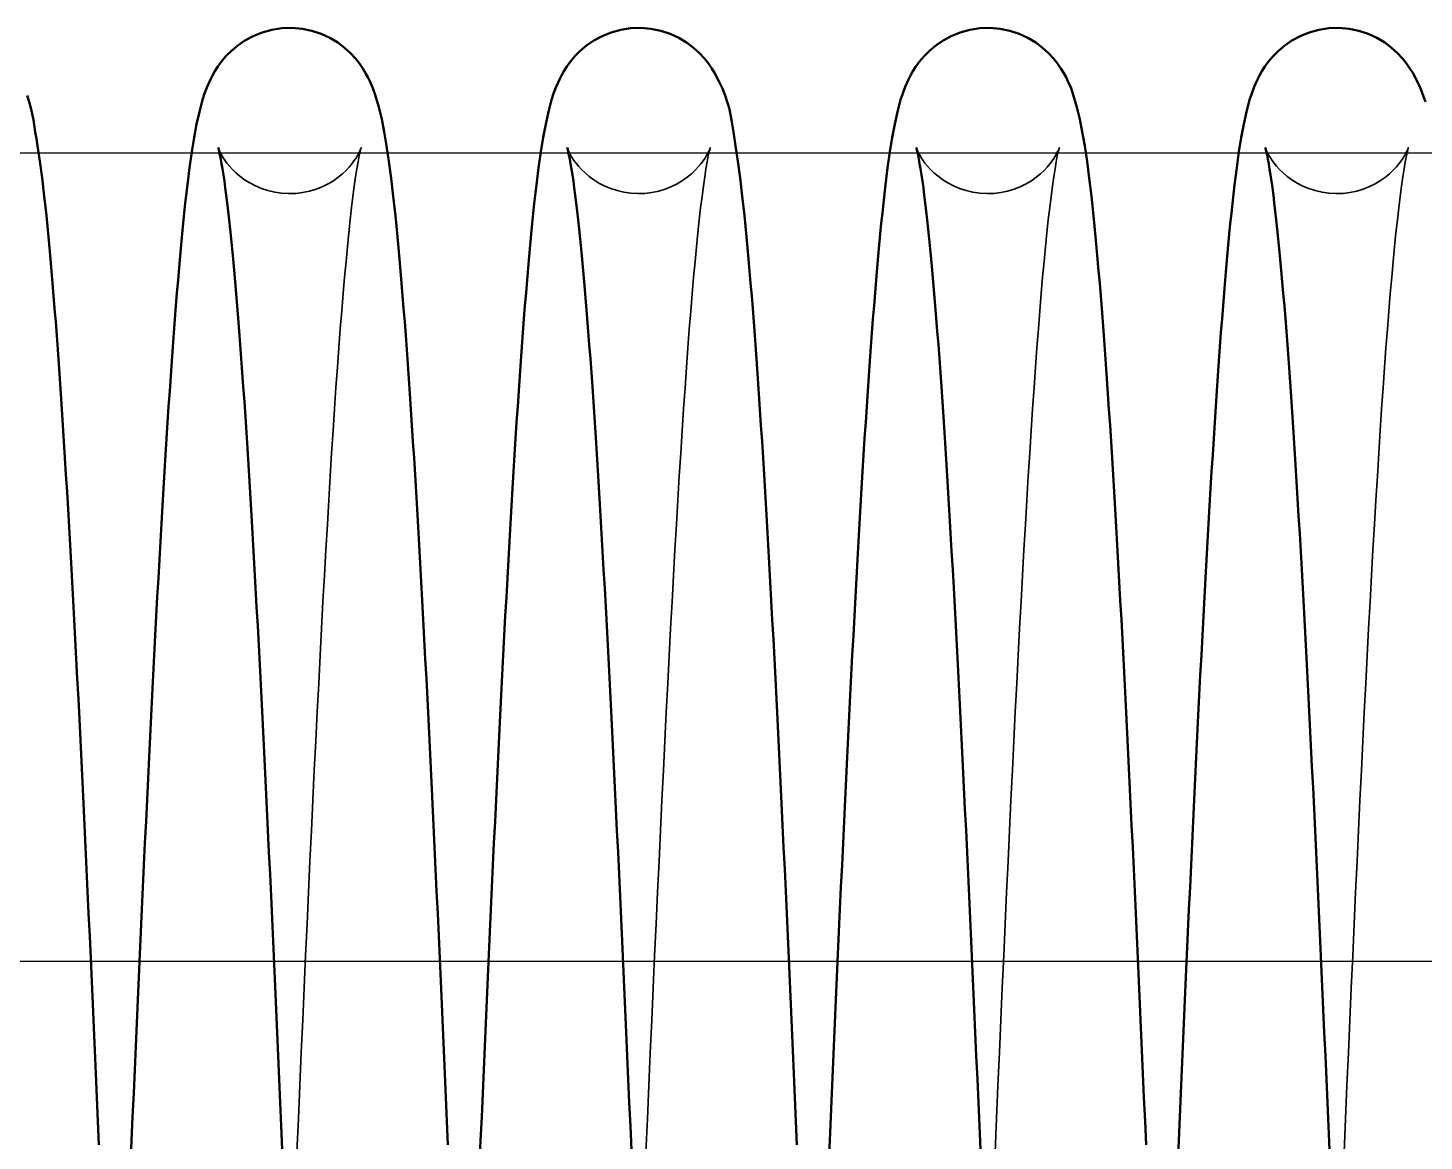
# Model space of a CAD drawing. Header units: millimetres. Extents: x 1448 to 104164, y -19509 to -89.
# Drawn here: x 81338.2 to 81407.3, y -3001.5 to -2946.5 of the extents above; entities that cross this region are included whole.
import ezdxf

# ---------------------------------------------------------------- set-up
doc = ezdxf.new("R2010")
doc.units = ezdxf.units.MM
doc.header["$LTSCALE"] = 60
doc.header["$MEASUREMENT"] = 0
doc.layers.get('0').update_dxf_attribs({"linetype": 'CONTINUOUS'})
doc.layers.add('가려진 것(ISO)', color=7, linetype='CONTINUOUS', lineweight=35)
doc.layers.add('가시적인 것(ISO)', color=7, linetype='CONTINUOUS', lineweight=50)

# ---------------------------------------------------------------- blocks, each defined once
blk = doc.blocks.new('토션스프링1')
at = {"layer": '가려진 것(ISO)', "flags": 128}
for points in [[(21462882.756, -50955408.884), (21462882.762, -50955408.9), (21462882.781, -50955408.952), (21462882.821, -50955409.045), (21462882.892, -50955409.189), (21462882.943, -50955409.282), (21462883.008, -50955409.391), (21462883.089, -50955409.514), (21462883.19, -50955409.652), (21462883.312, -50955409.803), (21462883.46, -50955409.966), (21462883.633, -50955410.136), (21462883.835, -50955410.308), (21462884.065, -50955410.477), (21462884.322, -50955410.638), (21462884.603, -50955410.785), (21462884.903, -50955410.912), (21462885.223, -50955411.016), (21462885.556, -50955411.094), (21462885.899, -50955411.144), (21462886.246, -50955411.164), (21462886.594, -50955411.153), (21462886.939, -50955411.111), (21462887.276, -50955411.041), (21462887.6, -50955410.945), (21462887.906, -50955410.824), (21462888.193, -50955410.682), (21462888.457, -50955410.525), (21462888.695, -50955410.357), (21462888.905, -50955410.186), (21462889.086, -50955410.015), (21462889.241, -50955409.85), (21462889.371, -50955409.693), (21462889.478, -50955409.551), (21462889.564, -50955409.424), (21462889.633, -50955409.312), (21462889.688, -50955409.214), (21462889.764, -50955409.063), (21462889.809, -50955408.962), (21462889.83, -50955408.905), (21462889.837, -50955408.885), (21462889.834, -50955408.895), (21462889.824, -50955408.931), (21462889.808, -50955408.992), (21462889.788, -50955409.075), (21462889.739, -50955409.298), (21462889.685, -50955409.585), (21462889.625, -50955409.934), (21462889.562, -50955410.339), (21462889.496, -50955410.797), (21462889.429, -50955411.304), (21462889.361, -50955411.858), (21462889.293, -50955412.458), (21462889.224, -50955413.103), (21462889.154, -50955413.793), (21462889.084, -50955414.525), (21462889.014, -50955415.3), (21462888.943, -50955416.115), (21462888.872, -50955416.97), (21462888.801, -50955417.864), (21462888.73, -50955418.794), (21462888.659, -50955419.76), (21462888.588, -50955420.765), (21462888.517, -50955421.807), (21462888.446, -50955422.886), (21462888.374, -50955424), (21462888.303, -50955425.148), (21462888.231, -50955426.329), (21462888.16, -50955427.541), (21462888.088, -50955428.783), (21462888.016, -50955430.054), (21462887.945, -50955431.352), (21462887.873, -50955432.676), (21462887.802, -50955434.027), (21462887.731, -50955435.405), (21462887.659, -50955436.812), (21462887.587, -50955438.244), (21462887.516, -50955439.701), (21462887.444, -50955441.181), (21462887.372, -50955442.682), (21462887.3, -50955444.203), (21462887.229, -50955445.743), (21462887.157, -50955447.299), (21462887.085, -50955448.871), (21462887.014, -50955450.456), (21462886.942, -50955452.054), (21462886.871, -50955453.666), (21462886.799, -50955455.294), (21462886.728, -50955456.936), (21462886.656, -50955458.59)], [(21462900.032, -50955408.884), (21462900.037, -50955408.9), (21462900.057, -50955408.952), (21462900.097, -50955409.046), (21462900.167, -50955409.194), (21462900.218, -50955409.288), (21462900.284, -50955409.397), (21462900.367, -50955409.52), (21462900.469, -50955409.657), (21462900.592, -50955409.808), (21462900.74, -50955409.971), (21462900.915, -50955410.141), (21462901.117, -50955410.313), (21462901.348, -50955410.482), (21462901.605, -50955410.642), (21462901.887, -50955410.789), (21462902.188, -50955410.916), (21462902.507, -50955411.019), (21462902.841, -50955411.096), (21462903.184, -50955411.145), (21462903.532, -50955411.164), (21462903.879, -50955411.152), (21462904.224, -50955411.11), (21462904.56, -50955411.039), (21462904.884, -50955410.942), (21462905.19, -50955410.821), (21462905.476, -50955410.678), (21462905.739, -50955410.52), (21462905.976, -50955410.353), (21462906.186, -50955410.181), (21462906.367, -50955410.01), (21462906.521, -50955409.845), (21462906.65, -50955409.69), (21462906.756, -50955409.547), (21462906.842, -50955409.42), (21462906.911, -50955409.309), (21462906.965, -50955409.212), (21462907.04, -50955409.061), (21462907.084, -50955408.961), (21462907.106, -50955408.905), (21462907.113, -50955408.885), (21462907.11, -50955408.895), (21462907.1, -50955408.932), (21462907.084, -50955408.993), (21462907.064, -50955409.076), (21462907.015, -50955409.3), (21462906.96, -50955409.588), (21462906.9, -50955409.936), (21462906.837, -50955410.341), (21462906.772, -50955410.799), (21462906.705, -50955411.307), (21462906.637, -50955411.862), (21462906.568, -50955412.461), (21462906.499, -50955413.106), (21462906.43, -50955413.796), (21462906.36, -50955414.528), (21462906.289, -50955415.303), (21462906.219, -50955416.119), (21462906.148, -50955416.975), (21462906.077, -50955417.869), (21462906.006, -50955418.8), (21462905.935, -50955419.768), (21462905.864, -50955420.771), (21462905.793, -50955421.812), (21462905.721, -50955422.889), (21462905.65, -50955424.003), (21462905.578, -50955425.15), (21462905.507, -50955426.331), (21462905.435, -50955427.544), (21462905.364, -50955428.786), (21462905.292, -50955430.058), (21462905.22, -50955431.358), (21462905.149, -50955432.685), (21462905.077, -50955434.036), (21462905.006, -50955435.413), (21462904.935, -50955436.816), (21462904.863, -50955438.247), (21462904.791, -50955439.702), (21462904.72, -50955441.182), (21462904.648, -50955442.683), (21462904.576, -50955444.204), (21462904.504, -50955445.745), (21462904.432, -50955447.302), (21462904.361, -50955448.876), (21462904.289, -50955450.463), (21462904.218, -50955452.064), (21462904.146, -50955453.675), (21462904.075, -50955455.3), (21462904.003, -50955456.939), (21462903.931, -50955458.591)], [(21462917.308, -50955408.884), (21462917.313, -50955408.9), (21462917.333, -50955408.952), (21462917.373, -50955409.045), (21462917.444, -50955409.189), (21462917.495, -50955409.282), (21462917.56, -50955409.391), (21462917.641, -50955409.514), (21462917.741, -50955409.652), (21462917.864, -50955409.803), (21462918.011, -50955409.966), (21462918.185, -50955410.136), (21462918.386, -50955410.308), (21462918.617, -50955410.477), (21462918.874, -50955410.638), (21462919.154, -50955410.785), (21462919.455, -50955410.912), (21462919.774, -50955411.016), (21462920.108, -50955411.094), (21462920.45, -50955411.144), (21462920.798, -50955411.164), (21462921.145, -50955411.153), (21462921.49, -50955411.111), (21462921.827, -50955411.041), (21462922.151, -50955410.945), (21462922.457, -50955410.824), (21462922.744, -50955410.682), (21462923.008, -50955410.525), (21462923.246, -50955410.357), (21462923.456, -50955410.186), (21462923.638, -50955410.015), (21462923.793, -50955409.85), (21462923.923, -50955409.693), (21462924.029, -50955409.551), (21462924.115, -50955409.424), (21462924.185, -50955409.312), (21462924.24, -50955409.214), (21462924.316, -50955409.063), (21462924.36, -50955408.962), (21462924.382, -50955408.905), (21462924.389, -50955408.885), (21462924.386, -50955408.895), (21462924.376, -50955408.931), (21462924.36, -50955408.992), (21462924.34, -50955409.075), (21462924.291, -50955409.298), (21462924.236, -50955409.585), (21462924.177, -50955409.934), (21462924.114, -50955410.339), (21462924.048, -50955410.797), (21462923.98, -50955411.304), (21462923.913, -50955411.858), (21462923.844, -50955412.458), (21462923.775, -50955413.103), (21462923.706, -50955413.793), (21462923.636, -50955414.525), (21462923.565, -50955415.3), (21462923.495, -50955416.115), (21462923.424, -50955416.97), (21462923.353, -50955417.864), (21462923.282, -50955418.794), (21462923.211, -50955419.76), (21462923.14, -50955420.765), (21462923.069, -50955421.807), (21462922.997, -50955422.886), (21462922.926, -50955424), (21462922.854, -50955425.148), (21462922.783, -50955426.329), (21462922.711, -50955427.541), (21462922.639, -50955428.783), (21462922.568, -50955430.054), (21462922.496, -50955431.352), (21462922.425, -50955432.676), (21462922.354, -50955434.027), (21462922.282, -50955435.405), (21462922.211, -50955436.812), (21462922.139, -50955438.244), (21462922.067, -50955439.701), (21462921.995, -50955441.181), (21462921.924, -50955442.682), (21462921.852, -50955444.203), (21462921.78, -50955445.743), (21462921.708, -50955447.299), (21462921.637, -50955448.871), (21462921.565, -50955450.456), (21462921.494, -50955452.054), (21462921.422, -50955453.666), (21462921.351, -50955455.294), (21462921.279, -50955456.936), (21462921.207, -50955458.59)], [(21462934.584, -50955408.884), (21462934.589, -50955408.9), (21462934.608, -50955408.952), (21462934.648, -50955409.046), (21462934.718, -50955409.194), (21462934.77, -50955409.288), (21462934.836, -50955409.397), (21462934.919, -50955409.52), (21462935.02, -50955409.657), (21462935.143, -50955409.808), (21462935.292, -50955409.971), (21462935.466, -50955410.141), (21462935.668, -50955410.313), (21462935.899, -50955410.482), (21462936.157, -50955410.642), (21462936.438, -50955410.789), (21462936.74, -50955410.916), (21462937.059, -50955411.019), (21462937.393, -50955411.096), (21462937.736, -50955411.145), (21462938.083, -50955411.164), (21462938.431, -50955411.152), (21462938.775, -50955411.11), (21462939.112, -50955411.039), (21462939.436, -50955410.942), (21462939.742, -50955410.821), (21462940.027, -50955410.678), (21462940.29, -50955410.52), (21462940.528, -50955410.353), (21462940.738, -50955410.181), (21462940.918, -50955410.01), (21462941.072, -50955409.845), (21462941.201, -50955409.69), (21462941.308, -50955409.547), (21462941.393, -50955409.42), (21462941.462, -50955409.309), (21462941.517, -50955409.212), (21462941.592, -50955409.061), (21462941.635, -50955408.961), (21462941.657, -50955408.905), (21462941.664, -50955408.885), (21462941.661, -50955408.895), (21462941.652, -50955408.932), (21462941.636, -50955408.993), (21462941.616, -50955409.076), (21462941.566, -50955409.3), (21462941.511, -50955409.588), (21462941.452, -50955409.936), (21462941.389, -50955410.341), (21462941.323, -50955410.799), (21462941.256, -50955411.307), (21462941.188, -50955411.862), (21462941.12, -50955412.461), (21462941.051, -50955413.106), (21462940.981, -50955413.796), (21462940.911, -50955414.528), (21462940.841, -50955415.303), (21462940.77, -50955416.119), (21462940.699, -50955416.975), (21462940.628, -50955417.869), (21462940.557, -50955418.8), (21462940.486, -50955419.768), (21462940.415, -50955420.771), (21462940.344, -50955421.812), (21462940.273, -50955422.889), (21462940.201, -50955424.003), (21462940.13, -50955425.15), (21462940.058, -50955426.331), (21462939.987, -50955427.544), (21462939.915, -50955428.786), (21462939.843, -50955430.058), (21462939.772, -50955431.358), (21462939.7, -50955432.685), (21462939.629, -50955434.036), (21462939.558, -50955435.413), (21462939.486, -50955436.816), (21462939.415, -50955438.247), (21462939.343, -50955439.702), (21462939.271, -50955441.182), (21462939.199, -50955442.683), (21462939.128, -50955444.204), (21462939.056, -50955445.745), (21462938.984, -50955447.302), (21462938.912, -50955448.876), (21462938.841, -50955450.463), (21462938.769, -50955452.064), (21462938.698, -50955453.675), (21462938.626, -50955455.3), (21462938.555, -50955456.939), (21462938.483, -50955458.591)]]:
    blk.add_lwpolyline(points, dxfattribs=at)
at = {"layer": '가시적인 것(ISO)', "flags": 128}
for points in [[(21462873.298, -50955406.308), (21462873.405, -50955406.624), (21462873.489, -50955406.926), (21462873.611, -50955407.512), (21462873.707, -50955408.121), (21462873.759, -50955408.451), (21462873.817, -50955408.803), (21462873.93, -50955409.56), (21462874.039, -50955410.387), (21462874.147, -50955411.286), (21462874.252, -50955412.256), (21462874.304, -50955412.768), (21462874.356, -50955413.298), (21462874.407, -50955413.846), (21462874.459, -50955414.412), (21462874.51, -50955414.996), (21462874.561, -50955415.598), (21462874.612, -50955416.218), (21462874.663, -50955416.856), (21462874.714, -50955417.513), (21462874.765, -50955418.189), (21462874.816, -50955418.883), (21462874.867, -50955419.596), (21462874.918, -50955420.327), (21462874.97, -50955421.075), (21462875.021, -50955421.841), (21462875.072, -50955422.624), (21462875.123, -50955423.424), (21462875.174, -50955424.24), (21462875.225, -50955425.071), (21462875.277, -50955425.918), (21462875.328, -50955426.781), (21462875.379, -50955427.657), (21462875.43, -50955428.548), (21462875.481, -50955429.453), (21462875.531, -50955430.371), (21462875.582, -50955431.303), (21462875.633, -50955432.247), (21462875.684, -50955433.205), (21462875.735, -50955434.178), (21462875.785, -50955435.165), (21462875.836, -50955436.165), (21462875.887, -50955437.178), (21462875.938, -50955438.204), (21462875.989, -50955439.241), (21462876.04, -50955440.289), (21462876.091, -50955441.348), (21462876.142, -50955442.418), (21462876.193, -50955443.497), (21462876.244, -50955444.585), (21462876.295, -50955445.682), (21462876.346, -50955446.787), (21462876.397, -50955447.9), (21462876.448, -50955449.019), (21462876.498, -50955450.145), (21462876.549, -50955451.278), (21462876.6, -50955452.419), (21462876.65, -50955453.568), (21462876.701, -50955454.724), (21462876.752, -50955455.887), (21462876.803, -50955457.057), (21462876.854, -50955458.232)], [(21462878.422, -50955459.204), (21462878.473, -50955458.024), (21462878.524, -50955456.849), (21462878.575, -50955455.679), (21462878.626, -50955454.515), (21462878.676, -50955453.358), (21462878.727, -50955452.207), (21462878.778, -50955451.064), (21462878.829, -50955449.929), (21462878.88, -50955448.803), (21462878.931, -50955447.687), (21462878.981, -50955446.579), (21462879.032, -50955445.478), (21462879.083, -50955444.386), (21462879.134, -50955443.301), (21462879.185, -50955442.225), (21462879.235, -50955441.159), (21462879.286, -50955440.103), (21462879.338, -50955439.056), (21462879.389, -50955438.021), (21462879.44, -50955436.997), (21462879.491, -50955435.985), (21462879.542, -50955434.985), (21462879.593, -50955433.999), (21462879.644, -50955433.025), (21462879.694, -50955432.066), (21462879.745, -50955431.121), (21462879.796, -50955430.191), (21462879.847, -50955429.276), (21462879.898, -50955428.376), (21462879.949, -50955427.49), (21462879.999, -50955426.619), (21462880.05, -50955425.761), (21462880.101, -50955424.919), (21462880.153, -50955424.091), (21462880.204, -50955423.279), (21462880.255, -50955422.482), (21462880.306, -50955421.701), (21462880.358, -50955420.937), (21462880.409, -50955420.189), (21462880.46, -50955419.459), (21462880.512, -50955418.745), (21462880.564, -50955418.049), (21462880.615, -50955417.371), (21462880.667, -50955416.712), (21462880.718, -50955416.071), (21462880.77, -50955415.448), (21462880.822, -50955414.845), (21462880.873, -50955414.262), (21462880.925, -50955413.698), (21462880.977, -50955413.155), (21462881.029, -50955412.632), (21462881.08, -50955412.128), (21462881.131, -50955411.643), (21462881.235, -50955410.729), (21462881.341, -50955409.885), (21462881.451, -50955409.105), (21462881.567, -50955408.387), (21462881.691, -50955407.724), (21462881.825, -50955407.113), (21462881.984, -50955406.518), (21462882.085, -50955406.209), (21462882.209, -50955405.88), (21462882.369, -50955405.518), (21462882.472, -50955405.318), (21462882.595, -50955405.104), (21462882.743, -50955404.872), (21462882.924, -50955404.625), (21462883.144, -50955404.367), (21462883.409, -50955404.101), (21462883.724, -50955403.837), (21462884.084, -50955403.59), (21462884.49, -50955403.371), (21462884.935, -50955403.191), (21462885.41, -50955403.059), (21462885.903, -50955402.983), (21462886.406, -50955402.967), (21462886.908, -50955403.009), (21462887.394, -50955403.11), (21462887.856, -50955403.264), (21462888.286, -50955403.464), (21462888.674, -50955403.696), (21462889.014, -50955403.951), (21462889.306, -50955404.217), (21462889.55, -50955404.48), (21462889.752, -50955404.734), (21462889.918, -50955404.975), (21462890.055, -50955405.199), (21462890.17, -50955405.407), (21462890.267, -50955405.601), (21462890.419, -50955405.955), (21462890.532, -50955406.277), (21462890.71, -50955406.881), (21462890.852, -50955407.482), (21462890.976, -50955408.115), (21462891.094, -50955408.809), (21462891.208, -50955409.57), (21462891.318, -50955410.398), (21462891.425, -50955411.295), (21462891.53, -50955412.262), (21462891.581, -50955412.772), (21462891.632, -50955413.3), (21462891.684, -50955413.846), (21462891.734, -50955414.411), (21462891.785, -50955414.994), (21462891.836, -50955415.595), (21462891.887, -50955416.215), (21462891.938, -50955416.854), (21462891.99, -50955417.512), (21462892.041, -50955418.189), (21462892.092, -50955418.885), (21462892.143, -50955419.599), (21462892.194, -50955420.331), (21462892.246, -50955421.08), (21462892.297, -50955421.846), (21462892.348, -50955422.629), (21462892.399, -50955423.429), (21462892.45, -50955424.244), (21462892.501, -50955425.075), (21462892.553, -50955425.922), (21462892.604, -50955426.783), (21462892.654, -50955427.658), (21462892.705, -50955428.548), (21462892.756, -50955429.452), (21462892.807, -50955430.369), (21462892.858, -50955431.3), (21462892.909, -50955432.245), (21462892.959, -50955433.206), (21462893.01, -50955434.18), (21462893.061, -50955435.168), (21462893.112, -50955436.169), (21462893.163, -50955437.183), (21462893.214, -50955438.209), (21462893.265, -50955439.246), (21462893.316, -50955440.295), (21462893.367, -50955441.354), (21462893.418, -50955442.423), (21462893.469, -50955443.501), (21462893.52, -50955444.588), (21462893.571, -50955445.684), (21462893.622, -50955446.787), (21462893.672, -50955447.898), (21462893.723, -50955449.016), (21462893.774, -50955450.141), (21462893.825, -50955451.276), (21462893.875, -50955452.419), (21462893.926, -50955453.569), (21462893.977, -50955454.727), (21462894.028, -50955455.892), (21462894.079, -50955457.062), (21462894.13, -50955458.238)], [(21462895.697, -50955459.203), (21462895.748, -50955458.023), (21462895.799, -50955456.848), (21462895.85, -50955455.679), (21462895.901, -50955454.516), (21462895.952, -50955453.36), (21462896.003, -50955452.211), (21462896.054, -50955451.07), (21462896.104, -50955449.938), (21462896.155, -50955448.814), (21462896.206, -50955447.697), (21462896.257, -50955446.586), (21462896.307, -50955445.484), (21462896.358, -50955444.389), (21462896.409, -50955443.303), (21462896.46, -50955442.226), (21462896.511, -50955441.159), (21462896.562, -50955440.101), (21462896.613, -50955439.055), (21462896.664, -50955438.019), (21462896.715, -50955436.995), (21462896.766, -50955435.984), (21462896.817, -50955434.985), (21462896.868, -50955433.999), (21462896.919, -50955433.028), (21462896.97, -50955432.07), (21462897.021, -50955431.127), (21462897.071, -50955430.199), (21462897.122, -50955429.285), (21462897.173, -50955428.383), (21462897.224, -50955427.496), (21462897.275, -50955426.622), (21462897.326, -50955425.763), (21462897.377, -50955424.919), (21462897.429, -50955424.09), (21462897.48, -50955423.276), (21462897.531, -50955422.478), (21462897.582, -50955421.697), (21462897.634, -50955420.932), (21462897.685, -50955420.184), (21462897.737, -50955419.453), (21462897.788, -50955418.74), (21462897.84, -50955418.045), (21462897.891, -50955417.368), (21462897.942, -50955416.71), (21462897.994, -50955416.07), (21462898.045, -50955415.451), (21462898.097, -50955414.851), (21462898.148, -50955414.27), (21462898.2, -50955413.71), (21462898.251, -50955413.169), (21462898.302, -50955412.646), (21462898.353, -50955412.143), (21462898.404, -50955411.657), (21462898.509, -50955410.739), (21462898.616, -50955409.889), (21462898.728, -50955409.105), (21462898.844, -50955408.385), (21462898.967, -50955407.725), (21462899.099, -50955407.116), (21462899.259, -50955406.52), (21462899.361, -50955406.21), (21462899.483, -50955405.882), (21462899.644, -50955405.52), (21462899.746, -50955405.321), (21462899.869, -50955405.107), (21462900.017, -50955404.875), (21462900.198, -50955404.629), (21462900.417, -50955404.37), (21462900.682, -50955404.104), (21462900.995, -50955403.84), (21462901.355, -50955403.593), (21462901.76, -50955403.374), (21462902.206, -50955403.193), (21462902.68, -50955403.06), (21462903.173, -50955402.984), (21462903.676, -50955402.967), (21462904.177, -50955403.008), (21462904.663, -50955403.108), (21462905.126, -50955403.262), (21462905.557, -50955403.461), (21462905.945, -50955403.693), (21462906.285, -50955403.948), (21462906.578, -50955404.213), (21462906.823, -50955404.476), (21462907.026, -50955404.73), (21462907.193, -50955404.971), (21462907.33, -50955405.197), (21462907.543, -50955405.602), (21462907.713, -50955405.97), (21462907.849, -50955406.308), (21462907.956, -50955406.624), (21462908.041, -50955406.926), (21462908.162, -50955407.512), (21462908.258, -50955408.121), (21462908.311, -50955408.451), (21462908.368, -50955408.803), (21462908.481, -50955409.56), (21462908.591, -50955410.387), (21462908.698, -50955411.286), (21462908.804, -50955412.256), (21462908.856, -50955412.768), (21462908.907, -50955413.298), (21462908.959, -50955413.846), (21462909.01, -50955414.412), (21462909.061, -50955414.996), (21462909.112, -50955415.598), (21462909.163, -50955416.218), (21462909.214, -50955416.856), (21462909.265, -50955417.513), (21462909.316, -50955418.189), (21462909.368, -50955418.883), (21462909.419, -50955419.596), (21462909.47, -50955420.327), (21462909.521, -50955421.075), (21462909.572, -50955421.841), (21462909.623, -50955422.624), (21462909.675, -50955423.424), (21462909.726, -50955424.24), (21462909.777, -50955425.071), (21462909.828, -50955425.918), (21462909.879, -50955426.781), (21462909.93, -50955427.657), (21462909.981, -50955428.548), (21462910.032, -50955429.453), (21462910.083, -50955430.371), (21462910.134, -50955431.303), (21462910.184, -50955432.247), (21462910.235, -50955433.205), (21462910.286, -50955434.178), (21462910.337, -50955435.165), (21462910.388, -50955436.165), (21462910.439, -50955437.178), (21462910.49, -50955438.204), (21462910.541, -50955439.241), (21462910.592, -50955440.289), (21462910.643, -50955441.348), (21462910.694, -50955442.418), (21462910.745, -50955443.497), (21462910.796, -50955444.585), (21462910.847, -50955445.682), (21462910.897, -50955446.787), (21462910.948, -50955447.9), (21462910.999, -50955449.019), (21462911.05, -50955450.145), (21462911.1, -50955451.278), (21462911.151, -50955452.419), (21462911.202, -50955453.568), (21462911.253, -50955454.724), (21462911.304, -50955455.887), (21462911.355, -50955457.057), (21462911.406, -50955458.232)], [(21462912.973, -50955459.204), (21462913.024, -50955458.024), (21462913.075, -50955456.849), (21462913.126, -50955455.679), (21462913.177, -50955454.515), (21462913.228, -50955453.358), (21462913.279, -50955452.207), (21462913.33, -50955451.064), (21462913.381, -50955449.929), (21462913.431, -50955448.803), (21462913.482, -50955447.687), (21462913.533, -50955446.579), (21462913.583, -50955445.478), (21462913.634, -50955444.386), (21462913.685, -50955443.301), (21462913.736, -50955442.225), (21462913.787, -50955441.159), (21462913.838, -50955440.103), (21462913.889, -50955439.056), (21462913.94, -50955438.021), (21462913.991, -50955436.997), (21462914.042, -50955435.985), (21462914.093, -50955434.985), (21462914.144, -50955433.999), (21462914.195, -50955433.025), (21462914.246, -50955432.066), (21462914.297, -50955431.121), (21462914.348, -50955430.191), (21462914.398, -50955429.276), (21462914.449, -50955428.376), (21462914.5, -50955427.49), (21462914.551, -50955426.619), (21462914.602, -50955425.761), (21462914.653, -50955424.919), (21462914.704, -50955424.091), (21462914.755, -50955423.279), (21462914.807, -50955422.482), (21462914.858, -50955421.701), (21462914.909, -50955420.937), (21462914.961, -50955420.189), (21462915.012, -50955419.459), (21462915.063, -50955418.745), (21462915.115, -50955418.049), (21462915.167, -50955417.371), (21462915.218, -50955416.712), (21462915.27, -50955416.071), (21462915.322, -50955415.448), (21462915.373, -50955414.845), (21462915.425, -50955414.262), (21462915.477, -50955413.698), (21462915.529, -50955413.155), (21462915.58, -50955412.632), (21462915.631, -50955412.128), (21462915.683, -50955411.643), (21462915.786, -50955410.729), (21462915.892, -50955409.885), (21462916.002, -50955409.105), (21462916.119, -50955408.387), (21462916.243, -50955407.724), (21462916.376, -50955407.113), (21462916.535, -50955406.518), (21462916.637, -50955406.209), (21462916.76, -50955405.88), (21462916.921, -50955405.518), (21462917.023, -50955405.318), (21462917.146, -50955405.104), (21462917.295, -50955404.872), (21462917.476, -50955404.625), (21462917.696, -50955404.367), (21462917.961, -50955404.101), (21462918.275, -50955403.837), (21462918.636, -50955403.59), (21462919.041, -50955403.371), (21462919.487, -50955403.191), (21462919.962, -50955403.059), (21462920.455, -50955402.983), (21462920.958, -50955402.967), (21462921.459, -50955403.009), (21462921.945, -50955403.11), (21462922.407, -50955403.264), (21462922.838, -50955403.464), (21462923.226, -50955403.696), (21462923.565, -50955403.951), (21462923.857, -50955404.217), (21462924.101, -50955404.48), (21462924.304, -50955404.734), (21462924.47, -50955404.975), (21462924.606, -50955405.199), (21462924.721, -50955405.407), (21462924.819, -50955405.601), (21462924.97, -50955405.955), (21462925.083, -50955406.277), (21462925.262, -50955406.881), (21462925.404, -50955407.482), (21462925.528, -50955408.115), (21462925.646, -50955408.809), (21462925.76, -50955409.57), (21462925.87, -50955410.398), (21462925.976, -50955411.295), (21462926.081, -50955412.262), (21462926.133, -50955412.772), (21462926.184, -50955413.3), (21462926.235, -50955413.846), (21462926.286, -50955414.411), (21462926.337, -50955414.994), (21462926.388, -50955415.595), (21462926.439, -50955416.215), (21462926.49, -50955416.854), (21462926.541, -50955417.512), (21462926.592, -50955418.189), (21462926.643, -50955418.885), (21462926.695, -50955419.599), (21462926.746, -50955420.331), (21462926.797, -50955421.08), (21462926.848, -50955421.846), (21462926.9, -50955422.629), (21462926.951, -50955423.429), (21462927.002, -50955424.244), (21462927.053, -50955425.075), (21462927.104, -50955425.922), (21462927.155, -50955426.783), (21462927.206, -50955427.658), (21462927.257, -50955428.548), (21462927.308, -50955429.452), (21462927.359, -50955430.369), (21462927.409, -50955431.3), (21462927.46, -50955432.245), (21462927.511, -50955433.206), (21462927.562, -50955434.18), (21462927.613, -50955435.168), (21462927.664, -50955436.169), (21462927.715, -50955437.183), (21462927.766, -50955438.209), (21462927.817, -50955439.246), (21462927.868, -50955440.295), (21462927.919, -50955441.354), (21462927.97, -50955442.423), (21462928.021, -50955443.501), (21462928.072, -50955444.588), (21462928.122, -50955445.684), (21462928.173, -50955446.787), (21462928.224, -50955447.898), (21462928.275, -50955449.016), (21462928.325, -50955450.141), (21462928.376, -50955451.276), (21462928.427, -50955452.419), (21462928.478, -50955453.569), (21462928.529, -50955454.727), (21462928.58, -50955455.892), (21462928.631, -50955457.062), (21462928.682, -50955458.238)], [(21462930.249, -50955459.203), (21462930.3, -50955458.023), (21462930.351, -50955456.848), (21462930.402, -50955455.679), (21462930.453, -50955454.516), (21462930.504, -50955453.36), (21462930.554, -50955452.211), (21462930.605, -50955451.07), (21462930.656, -50955449.938), (21462930.707, -50955448.814), (21462930.757, -50955447.697), (21462930.808, -50955446.586), (21462930.859, -50955445.484), (21462930.91, -50955444.389), (21462930.961, -50955443.303), (21462931.012, -50955442.226), (21462931.063, -50955441.159), (21462931.114, -50955440.101), (21462931.165, -50955439.055), (21462931.216, -50955438.019), (21462931.267, -50955436.995), (21462931.318, -50955435.984), (21462931.369, -50955434.985), (21462931.42, -50955433.999), (21462931.471, -50955433.028), (21462931.521, -50955432.07), (21462931.572, -50955431.127), (21462931.623, -50955430.199), (21462931.674, -50955429.285), (21462931.725, -50955428.383), (21462931.776, -50955427.496), (21462931.827, -50955426.622), (21462931.878, -50955425.763), (21462931.929, -50955424.919), (21462931.98, -50955424.09), (21462932.031, -50955423.276), (21462932.083, -50955422.478), (21462932.134, -50955421.697), (21462932.185, -50955420.932), (21462932.237, -50955420.184), (21462932.288, -50955419.453), (21462932.34, -50955418.74), (21462932.391, -50955418.045), (21462932.442, -50955417.368), (21462932.494, -50955416.71), (21462932.545, -50955416.07), (21462932.597, -50955415.451), (21462932.648, -50955414.851), (21462932.7, -50955414.27), (21462932.751, -50955413.71), (21462932.802, -50955413.169), (21462932.853, -50955412.646), (21462932.904, -50955412.143), (21462932.956, -50955411.657), (21462933.06, -50955410.739), (21462933.168, -50955409.889), (21462933.279, -50955409.105), (21462933.396, -50955408.385), (21462933.519, -50955407.725), (21462933.65, -50955407.116), (21462933.811, -50955406.52), (21462933.912, -50955406.21), (21462934.035, -50955405.882), (21462934.195, -50955405.52), (21462934.298, -50955405.321), (21462934.42, -50955405.107), (21462934.568, -50955404.875), (21462934.749, -50955404.629), (21462934.968, -50955404.37), (21462935.233, -50955404.104), (21462935.547, -50955403.84), (21462935.906, -50955403.593), (21462936.312, -50955403.374), (21462936.757, -50955403.193), (21462937.231, -50955403.06), (21462937.724, -50955402.984), (21462938.228, -50955402.967), (21462938.729, -50955403.008), (21462939.215, -50955403.108), (21462939.678, -50955403.262), (21462940.109, -50955403.461), (21462940.497, -50955403.693), (21462940.837, -50955403.948), (21462941.129, -50955404.213), (21462941.374, -50955404.476), (21462941.577, -50955404.73), (21462941.744, -50955404.971), (21462941.881, -50955405.197), (21462942.094, -50955405.602), (21462942.265, -50955405.97), (21462942.401, -50955406.308), (21462942.508, -50955406.624)], [(21462885.932, -50955458.47), (21462885.882, -50955457.299), (21462885.831, -50955456.133), (21462885.78, -50955454.975), (21462885.73, -50955453.824), (21462885.679, -50955452.677), (21462885.628, -50955451.536), (21462885.577, -50955450.401), (21462885.526, -50955449.272), (21462885.475, -50955448.151), (21462885.424, -50955447.037), (21462885.374, -50955445.931), (21462885.323, -50955444.834), (21462885.272, -50955443.747), (21462885.221, -50955442.669), (21462885.17, -50955441.602), (21462885.119, -50955440.546), (21462885.068, -50955439.502), (21462885.017, -50955438.469), (21462884.966, -50955437.45), (21462884.916, -50955436.444), (21462884.865, -50955435.451), (21462884.814, -50955434.471), (21462884.764, -50955433.503), (21462884.713, -50955432.547), (21462884.662, -50955431.605), (21462884.611, -50955430.675), (21462884.56, -50955429.759), (21462884.51, -50955428.858), (21462884.459, -50955427.971), (21462884.408, -50955427.099), (21462884.357, -50955426.243), (21462884.306, -50955425.403), (21462884.255, -50955424.58), (21462884.205, -50955423.774), (21462884.154, -50955422.985), (21462884.103, -50955422.214), (21462884.053, -50955421.462), (21462884.002, -50955420.729), (21462883.952, -50955420.014), (21462883.902, -50955419.317), (21462883.851, -50955418.638), (21462883.801, -50955417.977), (21462883.75, -50955417.335), (21462883.699, -50955416.711), (21462883.649, -50955416.107), (21462883.599, -50955415.523), (21462883.548, -50955414.96), (21462883.498, -50955414.417), (21462883.448, -50955413.895), (21462883.399, -50955413.396), (21462883.35, -50955412.918), (21462883.301, -50955412.463), (21462883.252, -50955412.032), (21462883.204, -50955411.624), (21462883.156, -50955411.24), (21462883.109, -50955410.88), (21462883.062, -50955410.544), (21462883.015, -50955410.232), (21462882.969, -50955409.947), (21462882.926, -50955409.69), (21462882.885, -50955409.464), (21462882.847, -50955409.271), (21462882.814, -50955409.113), (21462882.786, -50955408.992), (21462882.765, -50955408.913), (21462882.756, -50955408.884)], [(21462903.209, -50955458.479), (21462903.158, -50955457.305), (21462903.107, -50955456.138), (21462903.056, -50955454.977), (21462903.005, -50955453.824), (21462902.955, -50955452.678), (21462902.904, -50955451.539), (21462902.853, -50955450.406), (21462902.802, -50955449.279), (21462902.752, -50955448.159), (21462902.701, -50955447.047), (21462902.65, -50955445.942), (21462902.599, -50955444.846), (21462902.548, -50955443.758), (21462902.497, -50955442.681), (21462902.446, -50955441.613), (21462902.395, -50955440.556), (21462902.344, -50955439.511), (21462902.293, -50955438.477), (21462902.242, -50955437.455), (21462902.192, -50955436.447), (21462902.141, -50955435.452), (21462902.09, -50955434.471), (21462902.04, -50955433.504), (21462901.989, -50955432.55), (21462901.938, -50955431.609), (21462901.887, -50955430.681), (21462901.837, -50955429.766), (21462901.786, -50955428.866), (21462901.735, -50955427.98), (21462901.684, -50955427.108), (21462901.633, -50955426.253), (21462901.582, -50955425.413), (21462901.532, -50955424.589), (21462901.481, -50955423.782), (21462901.43, -50955422.992), (21462901.379, -50955422.22), (21462901.329, -50955421.466), (21462901.278, -50955420.731), (21462901.228, -50955420.015), (21462901.178, -50955419.318), (21462901.127, -50955418.64), (21462901.077, -50955417.98), (21462901.026, -50955417.339), (21462900.976, -50955416.716), (21462900.925, -50955416.112), (21462900.875, -50955415.528), (21462900.824, -50955414.964), (21462900.774, -50955414.421), (21462900.724, -50955413.899), (21462900.674, -50955413.399), (21462900.625, -50955412.92), (21462900.576, -50955412.465), (21462900.527, -50955412.033), (21462900.479, -50955411.624), (21462900.431, -50955411.239), (21462900.384, -50955410.879), (21462900.338, -50955410.544), (21462900.292, -50955410.235), (21462900.247, -50955409.95), (21462900.202, -50955409.692), (21462900.16, -50955409.464), (21462900.121, -50955409.269), (21462900.088, -50955409.11), (21462900.06, -50955408.991), (21462900.04, -50955408.913), (21462900.032, -50955408.884)], [(21462920.484, -50955458.47), (21462920.433, -50955457.299), (21462920.382, -50955456.133), (21462920.332, -50955454.975), (21462920.281, -50955453.824), (21462920.23, -50955452.677), (21462920.18, -50955451.536), (21462920.129, -50955450.401), (21462920.078, -50955449.272), (21462920.027, -50955448.151), (21462919.976, -50955447.037), (21462919.925, -50955445.931), (21462919.874, -50955444.834), (21462919.823, -50955443.747), (21462919.772, -50955442.669), (21462919.721, -50955441.602), (21462919.67, -50955440.546), (21462919.619, -50955439.502), (21462919.569, -50955438.469), (21462919.518, -50955437.45), (21462919.467, -50955436.444), (21462919.417, -50955435.451), (21462919.366, -50955434.471), (21462919.315, -50955433.503), (21462919.264, -50955432.547), (21462919.214, -50955431.605), (21462919.163, -50955430.675), (21462919.112, -50955429.759), (21462919.061, -50955428.858), (21462919.01, -50955427.971), (21462918.959, -50955427.099), (21462918.909, -50955426.243), (21462918.858, -50955425.403), (21462918.807, -50955424.58), (21462918.756, -50955423.774), (21462918.706, -50955422.985), (21462918.655, -50955422.214), (21462918.604, -50955421.462), (21462918.554, -50955420.729), (21462918.504, -50955420.014), (21462918.453, -50955419.317), (21462918.403, -50955418.638), (21462918.352, -50955417.977), (21462918.301, -50955417.335), (21462918.251, -50955416.711), (21462918.2, -50955416.107), (21462918.15, -50955415.523), (21462918.1, -50955414.96), (21462918.05, -50955414.417), (21462918, -50955413.895), (21462917.95, -50955413.396), (21462917.901, -50955412.918), (21462917.852, -50955412.463), (21462917.804, -50955412.032), (21462917.755, -50955411.624), (21462917.708, -50955411.24), (21462917.66, -50955410.88), (21462917.613, -50955410.544), (21462917.567, -50955410.232), (21462917.521, -50955409.947), (21462917.477, -50955409.69), (21462917.436, -50955409.464), (21462917.399, -50955409.271), (21462917.365, -50955409.113), (21462917.337, -50955408.992), (21462917.316, -50955408.913), (21462917.308, -50955408.884)], [(21462937.76, -50955458.479), (21462937.709, -50955457.305), (21462937.658, -50955456.138), (21462937.608, -50955454.977), (21462937.557, -50955453.824), (21462937.506, -50955452.678), (21462937.455, -50955451.539), (21462937.405, -50955450.406), (21462937.354, -50955449.279), (21462937.303, -50955448.159), (21462937.252, -50955447.047), (21462937.201, -50955445.942), (21462937.15, -50955444.846), (21462937.099, -50955443.758), (21462937.048, -50955442.681), (21462936.997, -50955441.613), (21462936.947, -50955440.556), (21462936.896, -50955439.511), (21462936.845, -50955438.477), (21462936.794, -50955437.455), (21462936.743, -50955436.447), (21462936.692, -50955435.452), (21462936.642, -50955434.471), (21462936.591, -50955433.504), (21462936.54, -50955432.55), (21462936.49, -50955431.609), (21462936.439, -50955430.681), (21462936.388, -50955429.766), (21462936.337, -50955428.866), (21462936.286, -50955427.98), (21462936.236, -50955427.108), (21462936.185, -50955426.253), (21462936.134, -50955425.413), (21462936.083, -50955424.589), (21462936.032, -50955423.782), (21462935.982, -50955422.992), (21462935.931, -50955422.22), (21462935.88, -50955421.466), (21462935.83, -50955420.731), (21462935.779, -50955420.015), (21462935.729, -50955419.318), (21462935.679, -50955418.64), (21462935.628, -50955417.98), (21462935.578, -50955417.339), (21462935.527, -50955416.716), (21462935.477, -50955416.112), (21462935.426, -50955415.528), (21462935.376, -50955414.964), (21462935.325, -50955414.421), (21462935.275, -50955413.899), (21462935.226, -50955413.399), (21462935.176, -50955412.92), (21462935.127, -50955412.465), (21462935.079, -50955412.033), (21462935.03, -50955411.624), (21462934.983, -50955411.239), (21462934.936, -50955410.879), (21462934.89, -50955410.544), (21462934.844, -50955410.235), (21462934.798, -50955409.95), (21462934.754, -50955409.692), (21462934.711, -50955409.464), (21462934.673, -50955409.269), (21462934.639, -50955409.11), (21462934.612, -50955408.991), (21462934.592, -50955408.913), (21462934.584, -50955408.884)]]:
    blk.add_lwpolyline(points, dxfattribs=at)
blk = doc.blocks.new('토션스프링12345')
blk.add_blockref('토션스프링1', (1400.606, -3974.283))

msp = doc.modelspace()

# ---------------------------------------------------------------- linework, layer by layer
at = {"color": 3}
for p, q in [((79782.442, -2952.641), (85582.442, -2952.641)), ((80987.372, -2952.641), (82025.398, -2952.641)), ((79607.442, -2992.641), (85865.368, -2992.641))]:
    msp.add_line(p, q, dxfattribs=at)

# ---------------------------------------------------------------- block references
msp.add_blockref('토션스프링12345', (-21382935.757, 50956430.79))

doc.saveas('drawing.dxf')
